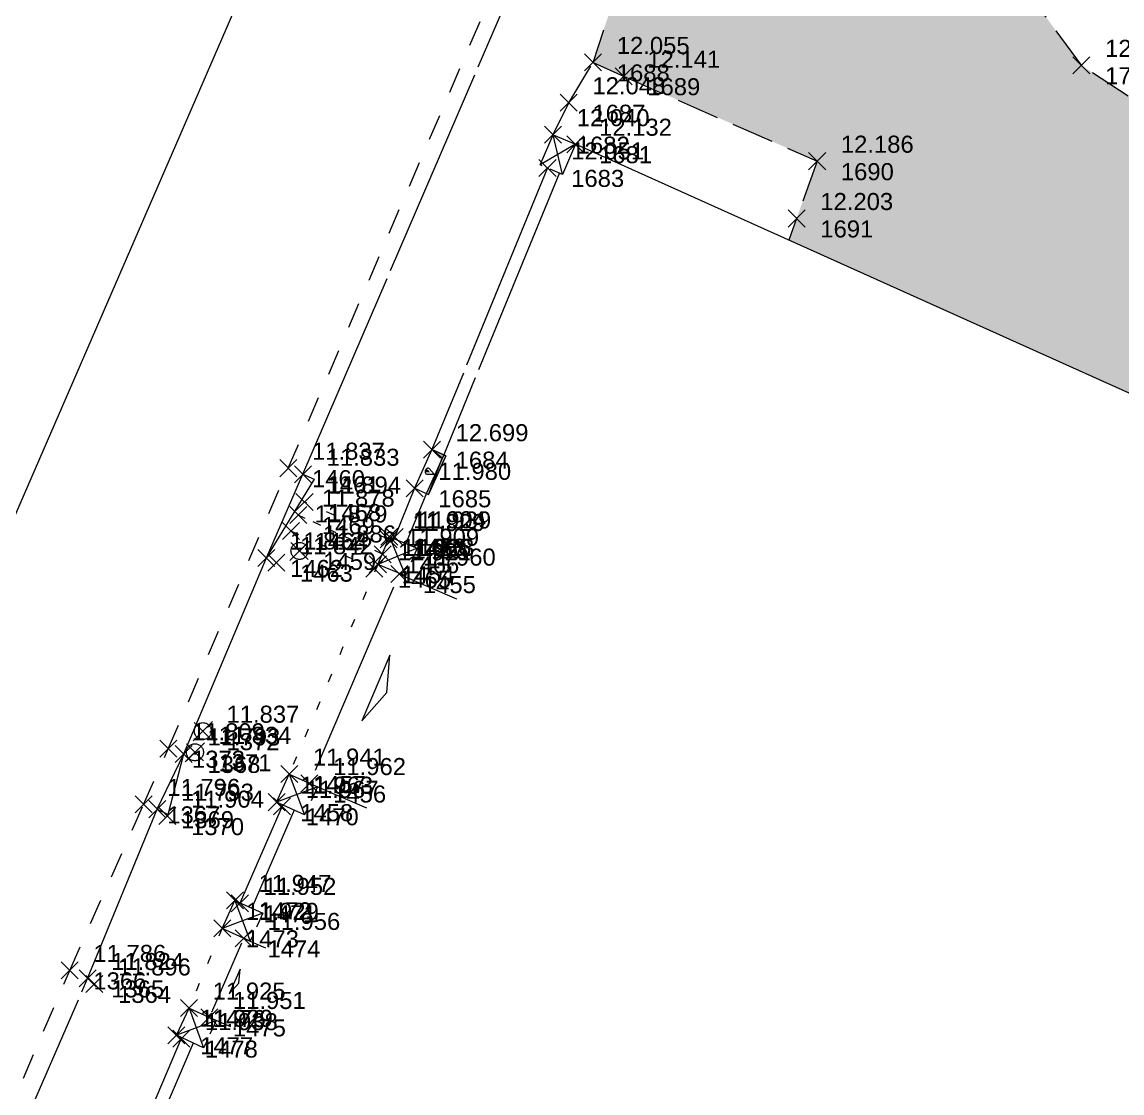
# Model space of a CAD drawing. Header units: metres. Extents: x 1224602 to 1224842, y 7187490 to 7187733.
# Drawn here: x 1224742.57 to 1224755.48, y 7187670.61 to 7187683.17 of the extents above; entities that cross this region are included whole.
import ezdxf

# ---------------------------------------------------------------- set-up
doc = ezdxf.new("R2010")
doc.units = ezdxf.units.M
doc.header["$PDMODE"] = 3
doc.header["$PDSIZE"] = 0.1
for name, pattern in [('LL_0821', [0.7, 0.5, -0.2]), ('LL_0822', [2.5, 2.5, 0]), ('LL_0824', [0.35, 0.1, -0.25]), ('LL_0827', [0.2, 0.1, -0.1]), ('LL_0829', [0.6, 0.3, -0.3]), ('OL_0942', [0.7, 0.5, -0.2]), ('SL_1146', [2.5, 2.5, 0]), ('Socle_Continu', [2.5, 2.5, 0]), ('TL_1182', [0.6, 0.4, -0.2])]:
    doc.linetypes.add(name, pattern=pattern)
for name, color, linetype, lineweight in [('CLOTU_SCS', 212, 'Socle_Continu', 13), ('EAUPO_SCS', 140, 'Socle_Continu', 13), ('GAZFL_SCS', 40, 'Socle_Continu', 13), ('JARDH_PSS', 82, 'Socle_Continu', 13), ('JARDI_SCS', 82, 'Socle_Continu', 13), ('NIVEL_SCS', 102, 'Socle_Continu', 13), ('SIGTA_SCI', 7, 'Socle_Continu', 13), ('SIGTM_SCI', 1, 'Socle_Continu', 13), ('SIGTO_SCI', 255, 'Socle_Continu', 13), ('VOIRI_SCS', 7, 'Socle_Continu', 13)]:
    doc.layers.add(name, color=color, linetype=linetype, lineweight=lineweight)
doc.layers.add('EAUUS_SCT', color=7, linetype='Socle_Continu', lineweight=13, true_color=0x7f3f00)
doc.styles.get("Standard").update_dxf_attribs({"font": 'arial.ttf'})
doc.styles.add('Style_1', font='WINGDNG2.TTF')
doc.linetypes.add('CL_0181', pattern='A,3,-0.15,0.4,-0.381,["eu",Standard,S=0.254,R=0,X=-0.2,Y=-0.1],-0.381,0.4,-0.15', length=4.862)
doc.linetypes.add('SL_1142', pattern='A,0.5,0,["£",Style_1,S=0.1,R=0,X=0.2,Y=0],0.5', length=1)

# ---------------------------------------------------------------- blocks, each defined once
blk = doc.blocks.new('YP_1521')
at = {"layer": 'SIGTO_SCI', "color": 7, "linetype": 'Socle_Continu'}
blk.add_point((0, 0), dxfattribs=at)
at = {"layer": 'SIGTA_SCI', "linetype": 'Socle_Continu'}
blk.add_attdef('ALT', (0.278, 0.099), '', height=0.2, dxfattribs=at)
at = {"layer": 'SIGTA_SCI', "linetype": 'Socle_Continu', "flags": 9}
blk.add_attdef('CALQUE_ALT', (1.69, -1.18), '', height=0.2, dxfattribs=at)
at = {"layer": 'SIGTM_SCI', "linetype": 'Socle_Continu'}
blk.add_attdef('MAT', (0.278, -0.223), '', height=0.2, dxfattribs=at)
at = {"layer": 'SIGTM_SCI', "linetype": 'Socle_Continu', "flags": 9}
blk.add_attdef('CALQUE_MAT', (1.69, -1.501), '', height=0.2, dxfattribs=at)
at = {"layer": 'SIGTO_SCI', "linetype": 'Socle_Continu', "flags": 9}
for tag, p in [('ID', (1.69, 0.105)), ('NATURE', (1.69, -0.216)), ('FAMILLE', (1.69, -0.538)), ('CALQUE', (1.69, -0.859)), ('PCRS', (1.69, -1.823))]:
    blk.add_attdef(tag, p, '', height=0.2, dxfattribs=at)
blk = doc.blocks.new('LP_0842')
at = {"layer": 'VOIRI_SCS', "linetype": 'Socle_Continu', "flags": 128}
blk.add_lwpolyline([(1, 0), (1, 0.5), (0, 0)], dxfattribs=at)
at = {"layer": 'VOIRI_SCS', "linetype": 'Socle_Continu', "flags": 9}
for tag, p in [('ID', (1.488, 0.614)), ('NATURE', (1.488, 0.292)), ('FAMILLE', (1.488, -0.029)), ('CALQUE', (1.488, -0.35)), ('PCRS', (1.488, -0.672))]:
    blk.add_attdef(tag, p, '', height=0.2, dxfattribs=at)
blk = doc.blocks.new('AP_0001')
at = {"layer": 'EAUPO_SCS', "linetype": 'Socle_Continu'}
blk.add_line((0.113, 0.113), (-0.113, -0.113), dxfattribs=at)
blk.add_circle((0, 0), 0.1, dxfattribs=at)
at = {"layer": 'EAUPO_SCS', "linetype": 'Socle_Continu', "flags": 9}
for tag, p in [('ID', (0.809, 0.507)), ('NATURE', (0.809, 0.186)), ('FAMILLE', (0.809, -0.135)), ('CALQUE', (0.809, -0.456)), ('PCRS', (0.809, -0.778))]:
    blk.add_attdef(tag, p, '', height=0.2, dxfattribs=at)
blk = doc.blocks.new('SP_1162')
at = {"layer": 'CLOTU_SCS', "linetype": 'Socle_Continu'}
for p, q in [((0, 0), (1, 1)), ((0, 1), (1, 0))]:
    blk.add_line(p, q, dxfattribs=at)
at = {"layer": 'CLOTU_SCS', "linetype": 'Socle_Continu', "flags": 128}
blk.add_lwpolyline([(1, 0), (0, 0), (0, 1), (1, 1)], close=True, dxfattribs=at)
at = {"layer": 'CLOTU_SCS', "linetype": 'Socle_Continu', "flags": 9}
for tag, p in [('ID', (1.089, 0.299)), ('NATURE', (1.089, -0.022)), ('FAMILLE', (1.089, -0.344)), ('CALQUE', (1.089, -0.665)), ('PCRS', (1.089, -0.986))]:
    blk.add_attdef(tag, p, '', height=0.2, dxfattribs=at)
blk = doc.blocks.new('SP_1161')
at = {"layer": 'CLOTU_SCS', "linetype": 'Socle_Continu'}
for p, q in [((0, 0), (0, 0.2745)), ((1, 0.2745), (1, 0)), ((0.5, 0.1545), (0.3438, 0.103)), ((0.6563, 0.103), (0.5, 0.1545)), ((0.3438, 0.103), (0.6563, 0.103)), ((0.0625, 0), (0.9375, 0))]:
    blk.add_line(p, q, dxfattribs=at)
at = {"layer": 'CLOTU_SCS', "linetype": 'Socle_Continu', "flags": 9}
for tag, p in [('ID', (1.3598, 0.3853)), ('NATURE', (1.3598, 0.0641)), ('FAMILLE', (1.3598, -0.2572)), ('CALQUE', (1.3598, -0.5785)), ('PCRS', (1.3598, -0.8998))]:
    blk.add_attdef(tag, p, '', height=0.2, dxfattribs=at)
blk = doc.blocks.new('LP_0841')
at = {"layer": 'VOIRI_SCS', "linetype": 'Socle_Continu', "flags": 128}
blk.add_lwpolyline([(0, 0), (0, 0.5), (1, 0)], dxfattribs=at)
at = {"layer": 'VOIRI_SCS', "linetype": 'Socle_Continu', "flags": 9}
for tag, p in [('ID', (1.428, 0.548)), ('NATURE', (1.428, 0.227)), ('FAMILLE', (1.428, -0.095)), ('CALQUE', (1.428, -0.416)), ('PCRS', (1.428, -0.737))]:
    blk.add_attdef(tag, p, '', height=0.2, dxfattribs=at)
blk = doc.blocks.new('JP_0703')
at = {"layer": 'GAZFL_SCS', "linetype": 'Socle_Continu'}
blk.add_hatch(color=256, dxfattribs=at).paths.add_polyline_path([(0, 0), (0, 0.359), (1, 0.359), (0.088, 0.3)])
h = blk.add_hatch(color=256, dxfattribs=at)
edge = h.paths.add_edge_path()
edge.add_line((0.505, 0.179), (0.471, 0.106))
edge.add_line((0.471, 0.106), (0.471, 0.096))
edge.add_ellipse((0.505, 0.099), major_axis=(-0.0336, 0), ratio=0.758629, start_angle=5.446, end_angle=174.554)
edge.add_line((0.538, 0.096), (0.538, 0.106))
edge.add_line((0.538, 0.106), (0.505, 0.179))
at = {"layer": 'GAZFL_SCS', "linetype": 'Socle_Continu', "flags": 128}
blk.add_lwpolyline([(0, 0.359), (0, 0), (1, 0), (1, 0.359)], close=True, dxfattribs=at)
at = {"layer": 'GAZFL_SCS', "linetype": 'Socle_Continu'}
blk.add_lwpolyline([(0, 0), (0, 0.359), (1, 0.359), (0.088, 0.3)], close=True, dxfattribs=at)
blk.add_lwpolyline([(0.578, 0.106), (0.578, 0.124), (0.505, 0.281), (0.432, 0.124), (0.432, 0.106, 0.066358), (0.436, 0.095, 0.1059), (0.452, 0.076, 0.086348), (0.476, 0.064, 0.076263), (0.505, 0.059, 0.076263), (0.534, 0.064, 0.086348), (0.557, 0.076, 0.1059), (0.574, 0.095, 0.066358)], format="xyb", close=True, dxfattribs=at)
at = {"layer": 'GAZFL_SCS', "linetype": 'Socle_Continu', "flags": 9}
for tag, p in [('ID', (1.013, 0.696)), ('NATURE', (1.013, 0.374)), ('FAMILLE', (1.013, 0.053)), ('CALQUE', (1.013, -0.268)), ('PCRS', (1.013, -0.589))]:
    blk.add_attdef(tag, p, '', height=0.2, dxfattribs=at)

msp = doc.modelspace()

# ---------------------------------------------------------------- hatches: boundary and pattern name
at = {"layer": 'JARDH_PSS', "linetype": 'Socle_Continu'}
h = msp.add_hatch(dxfattribs=at)
h.set_pattern_fill('TL_2777', color=256, scale=0.5, pattern_type=2)
h.set_pattern_definition([(90, (51.4353, -59.51156), (-0.3535533905, 0.3535533905), [0.09375, -0.6133567815]), (45, (51.4353, -59.51156), (-0.353553390593, 0.353553390593), [0.09375, -0.40625]), (135, (51.4353, -59.51156), (-0.353553390593, -0.353553390593), [0.09375, -0.40625])])
h.paths.add_polyline_path([(1224770.407, 7187687.153), (1224770.582, 7187687.08), (1224770.649, 7187687.254), (1224773.232, 7187693.885), (1224773.075, 7187693.937), (1224773.199, 7187694.307), (1224772.929, 7187694.562), (1224769.955, 7187695.734), (1224766.927, 7187696.583), (1224766.097, 7187696.818), (1224767.269, 7187695.858), (1224768.344, 7187694.578), (1224769.507, 7187692.933), (1224769.257, 7187691.358), (1224768.668, 7187687.614), (1224768.206, 7187684.685), (1224768.063, 7187683.524), (1224767.185, 7187682.315), (1224766.102, 7187681.576), (1224764.884, 7187680.428), (1224763.383, 7187680.019), (1224761.745, 7187679.544), (1224760.186, 7187679.724), (1224758.827, 7187680.346), (1224757.884, 7187681.237), (1224756.719, 7187681.531), (1224755.003, 7187682.665), (1224753.54, 7187684.655), (1224752.425, 7187686.206), (1224752.041, 7187687.854), (1224751.92, 7187688.867), (1224751.492, 7187688.569), (1224750.454, 7187685.593), (1224749.558, 7187683.57), (1224749.274, 7187682.699), (1224749.632, 7187682.537), (1224751.903, 7187681.541), (1224751.662, 7187680.869), (1224751.571, 7187680.615), (1224765.172, 7187674.502), (1224765.215, 7187674.552), (1224765.732, 7187675.813), (1224766.115, 7187676.752), (1224766.681, 7187678.185)])
edge = h.paths.add_edge_path(flags=16)
edge.add_ellipse((1224765.043, 7187680.134), major_axis=(-0.303, 0.303), ratio=1, start_angle=125.1518, end_angle=131.276, ccw=False)
edge.add_ellipse((1224765.01, 7187679.95), major_axis=(-0.171, 0.171), ratio=1, start_angle=112.5, end_angle=125.2193, ccw=False)
edge = h.paths.add_edge_path(flags=16)
edge.add_ellipse((1224765.11, 7187679.932), major_axis=(0.22, 0.22), ratio=1, start_angle=135.477, end_angle=151.0505, ccw=False)
edge.add_ellipse((1224765.368, 7187679.936), major_axis=(-0.403, 0.403), ratio=1, start_angle=35.2057, end_angle=45, ccw=False)
edge.add_ellipse((1224765.817, 7187679.86), major_axis=(0.725, 0.725), ratio=1, start_angle=118.3033, end_angle=125.3344, ccw=False)
edge.add_ellipse((1224765.518, 7187680.403), major_axis=(-0.511, 0.511), ratio=1, start_angle=61.2601, end_angle=67.5, ccw=False)
edge.add_ellipse((1224765.184, 7187680.307), major_axis=(-0.265, 0.265), ratio=1, start_angle=47.1703, end_angle=61.449, ccw=False)
edge.add_ellipse((1224765.016, 7187680.301), major_axis=(0.146, 0.146), ratio=1, start_angle=115.9042, end_angle=135, ccw=False)
edge.add_ellipse((1224765.184, 7187680.307), major_axis=(-0.265, 0.265), ratio=1, start_angle=47.1703, end_angle=61.449)
edge.add_ellipse((1224765.518, 7187680.403), major_axis=(-0.511, 0.511), ratio=1, start_angle=61.2601, end_angle=67.5)
edge.add_ellipse((1224765.518, 7187680.403), major_axis=(-0.511, 0.511), ratio=0.999999, start_angle=67.5, end_angle=70.4635, ccw=False)
edge.add_ellipse((1224765.518, 7187680.403), major_axis=(-0.511, 0.511), ratio=1, start_angle=61.2601, end_angle=67.5, ccw=False)
edge.add_ellipse((1224765.817, 7187679.86), major_axis=(0.725, 0.725), ratio=1, start_angle=118.3033, end_angle=125.3344)
edge.add_ellipse((1224765.368, 7187679.936), major_axis=(-0.403, 0.403), ratio=1, start_angle=35.2057, end_angle=45)
edge.add_ellipse((1224765.11, 7187679.932), major_axis=(0.22, 0.22), ratio=1, start_angle=135.477, end_angle=151.0505)
edge.add_ellipse((1224764.996, 7187679.9), major_axis=(-0.137, 0.137), ratio=1, start_angle=61.1844, end_angle=67.5)
edge.add_ellipse((1224764.996, 7187679.9), major_axis=(-0.137, 0.137), ratio=1, start_angle=67.5, end_angle=82.627)
edge.add_ellipse((1224764.979, 7187679.889), major_axis=(-0.122, 0.122), ratio=0.999999, start_angle=83.2891, end_angle=90)
edge.add_ellipse((1224764.979, 7187679.889), major_axis=(0.122, 0.122), ratio=1, start_angle=180, end_angle=196.3758)
edge.add_ellipse((1224765.01, 7187679.95), major_axis=(-0.171, 0.171), ratio=1, start_angle=106.7809, end_angle=112.5)
edge.add_ellipse((1224764.979, 7187679.889), major_axis=(0.122, 0.122), ratio=1, start_angle=180, end_angle=196.3758, ccw=False)
edge.add_ellipse((1224764.996, 7187679.9), major_axis=(-0.137, 0.137), ratio=1, start_angle=67.5, end_angle=82.627, ccw=False)
edge.add_ellipse((1224764.996, 7187679.9), major_axis=(-0.137, 0.137), ratio=1, start_angle=61.1844, end_angle=67.5, ccw=False)
edge = h.paths.add_edge_path(flags=16)
edge.add_ellipse((1224764.626, 7187680.351), major_axis=(-0.712, 0.712), ratio=1, start_angle=184.1913, end_angle=190.5786, ccw=False)
edge.add_ellipse((1224764.967, 7187680.056), major_axis=(0.393, 0.393), ratio=1, start_angle=270, end_angle=272.8252, ccw=False)
edge.add_ellipse((1224765.677, 7187680.407), major_axis=(-0.554, 0.554), ratio=1, start_angle=112.6312, end_angle=119.2352, ccw=False)
edge = h.paths.add_edge_path(flags=16)
edge.add_ellipse((1224765.191, 7187679.708), major_axis=(0.0964, 0.0964), ratio=1, start_angle=225, end_angle=228.8918, ccw=False)
edge.add_ellipse((1224765.187, 7187679.741), major_axis=(-0.12, 0.12), ratio=1, start_angle=139.5398, end_angle=157.5, ccw=False)
edge = h.paths.add_edge_path(flags=16)
edge.add_ellipse((1224765.191, 7187679.708), major_axis=(0.0964, 0.0964), ratio=1, start_angle=204.5862, end_angle=225, ccw=False)
edge.add_ellipse((1224765.208, 7187679.748), major_axis=(-0.127, 0.127), ratio=0.999998, start_angle=112.5, end_angle=114.0078, ccw=False)
edge = h.paths.add_edge_path(flags=16)
edge.add_ellipse((1224765.299, 7187679.852), major_axis=(-0.225, 0.225), ratio=1, start_angle=80.0162, end_angle=90)
edge.add_ellipse((1224765.299, 7187679.852), major_axis=(0.225, 0.225), ratio=0.999999, start_angle=180, end_angle=183.8006)
edge.add_ellipse((1224765.208, 7187679.748), major_axis=(0.127, 0.127), ratio=1, start_angle=183.7713, end_angle=202.5, ccw=False)
edge.add_ellipse((1224765.299, 7187679.852), major_axis=(-0.225, 0.225), ratio=1, start_angle=80.0162, end_angle=90, ccw=False)
edge.add_ellipse((1224765.527, 7187680.014), major_axis=(0.423, 0.423), ratio=1, start_angle=161.1383, end_angle=170.1832)
edge = h.paths.add_edge_path(flags=16)
edge.add_ellipse((1224765.133, 7187679.855), major_axis=(-0.209, 0.209), ratio=1, start_angle=160.5239, end_angle=174.9954, ccw=False)
edge.add_ellipse((1224764.967, 7187680.056), major_axis=(-0.393, 0.393), ratio=1, start_angle=174.8282, end_angle=180, ccw=False)
edge = h.paths.add_edge_path(flags=16)
edge.add_ellipse((1224765.424, 7187680.152), major_axis=(0.293, 0.293), ratio=1, start_angle=67.5, end_angle=73.1065, ccw=False)
edge.add_ellipse((1224765.545, 7187679.924), major_axis=(-0.476, 0.476), ratio=1, start_angle=-16.9672, end_angle=-14.278, ccw=False)
edge = h.paths.add_edge_path(flags=16)
edge.add_ellipse((1224765.581, 7187679.769), major_axis=(0.0911, 0.0911), ratio=1, start_angle=247.5, end_angle=266.9788, ccw=False)
edge.add_ellipse((1224765.581, 7187679.769), major_axis=(0.0911, 0.0911), ratio=1, start_angle=240.8469, end_angle=247.5, ccw=False)
edge = h.paths.add_edge_path(flags=16)
edge.add_ellipse((1224765.562, 7187679.84), major_axis=(-0.143, 0.143), ratio=1, start_angle=135, end_angle=150.4035, ccw=False)
edge.add_ellipse((1224765.562, 7187679.84), major_axis=(-0.143, 0.143), ratio=1, start_angle=131.0986, end_angle=135, ccw=False)
edge.add_ellipse((1224765.574, 7187680.037), major_axis=(-0.283, 0.283), ratio=1, start_angle=119.0427, end_angle=131.2822, ccw=False)
edge = h.paths.add_edge_path(flags=16)
edge.add_ellipse((1224765.377, 7187680.349), major_axis=(-0.15, 0.15), ratio=0.999999, start_angle=-67.5, end_angle=-62.5721, ccw=False)
edge.add_ellipse((1224765.38, 7187680.353), major_axis=(-0.146, 0.146), ratio=1, start_angle=-62.2152, end_angle=-45, ccw=False)
edge = h.paths.add_edge_path(flags=16)
edge.add_ellipse((1224765.382, 7187680.292), major_axis=(-0.19, 0.19), ratio=1, start_angle=-43.7197, end_angle=-28.3803, ccw=False)
edge.add_ellipse((1224765.424, 7187680.152), major_axis=(0.293, 0.293), ratio=1, start_angle=61.6184, end_angle=67.5, ccw=False)
edge = h.paths.add_edge_path(flags=16)
edge.add_ellipse((1224764.754, 7187679.816), major_axis=(0.686, 0.686), ratio=1, start_angle=319.1521, end_angle=321.4103, ccw=False)
edge.add_ellipse((1224765.216, 7187679.848), major_axis=(-0.358, 0.358), ratio=1, start_angle=225, end_angle=229.3156, ccw=False)
edge = h.paths.add_edge_path(flags=16)
edge.add_ellipse((1224765.569, 7187679.778), major_axis=(0.101, 0.101), ratio=1, start_angle=270, end_angle=292.3335, ccw=False)
edge.add_ellipse((1224765.467, 7187679.82), major_axis=(0.179, 0.179), ratio=1, start_angle=292.5, end_angle=309.0828, ccw=False)
edge.add_ellipse((1224765.216, 7187679.848), major_axis=(0.358, 0.358), ratio=1, start_angle=308.8626, end_angle=315, ccw=False)
edge.add_ellipse((1224765.467, 7187679.82), major_axis=(0.179, 0.179), ratio=1, start_angle=292.5, end_angle=309.0828, ccw=False)
edge = h.paths.add_edge_path(flags=16)
edge.add_ellipse((1224765.368, 7187680.187), major_axis=(0.307, 0.307), ratio=1, start_angle=292.5, end_angle=300.0659, ccw=False)
edge.add_ellipse((1224765.538, 7187680.142), major_axis=(-0.182, 0.182), ratio=1, start_angle=210.0063, end_angle=225, ccw=False)
edge = h.paths.add_edge_path(flags=16)
edge.add_ellipse((1224765.37, 7187679.656), major_axis=(-0.517, 0.517), ratio=1, start_angle=-64.7454, end_angle=-56.7578, ccw=False)
edge.add_ellipse((1224765.475, 7187679.945), major_axis=(-0.3, 0.3), ratio=1, start_angle=-76.1363, end_angle=-67.5, ccw=False)
edge.add_ellipse((1224764.966, 7187680.054), major_axis=(-0.512, 0.512), ratio=1, start_angle=248.218, end_angle=253.6576, ccw=False)
edge = h.paths.add_edge_path(flags=16)
edge.add_ellipse((1224765.334, 7187680.29), major_axis=(0.202, 0.202), ratio=0.999999, start_angle=354.5041, end_angle=360, ccw=False)
edge.add_ellipse((1224765.21, 7187680.188), major_axis=(-0.315, 0.315), ratio=1, start_angle=253.5821, end_angle=264.5255, ccw=False)
edge.add_ellipse((1224765.334, 7187680.29), major_axis=(0.202, 0.202), ratio=1, start_angle=360, end_angle=369.2557, ccw=False)
edge = h.paths.add_edge_path(flags=16)
edge.add_ellipse((1224765.614, 7187680.143), major_axis=(0.128, 0.128), ratio=1, start_angle=316.2577, end_angle=336.5349, ccw=False)
edge.add_ellipse((1224765.616, 7187680.142), major_axis=(0.127, 0.127), ratio=1, start_angle=337.5, end_angle=357.4352)
edge.add_ellipse((1224765.563, 7187680.092), major_axis=(-0.179, 0.179), ratio=0.999999, start_angle=267.6792, end_angle=270)
edge.add_ellipse((1224765.563, 7187680.092), major_axis=(0.179, 0.179), ratio=1, start_angle=0, end_angle=13.917, ccw=False)
edge.add_ellipse((1224765.616, 7187680.142), major_axis=(0.127, 0.127), ratio=1, start_angle=337.5, end_angle=357.4352, ccw=False)

# ---------------------------------------------------------------- linework, layer by layer
at = {"layer": 'CLOTU_SCS', "linetype": 'SL_1142'}
msp.add_polyline3d([(1224765.172, 7187674.502, 12.512), (1224749.066, 7187681.74, 12.132)], dxfattribs=at)
at = {"layer": 'CLOTU_SCS', "linetype": 'SL_1146'}
for points in [[(1224748.739, 7187681.462, 12.051), (1224747.383, 7187678.158, 12.699), (1224747.18, 7187677.705, 11.98), (1224746.946, 7187677.134, 11.939), (1224746.938, 7187677.114, 11.937)], [(1224748.878, 7187681.405, 12.064), (1224747.521, 7187678.099, 12.589), (1224747.318, 7187677.646, 12.403), (1224747.077, 7187677.057, 12.044)], [(1224745.631, 7187673.992, 11.966), (1224745.624, 7187673.976, 11.967), (1224745.132, 7187672.846, 11.952)], [(1224745.768, 7187673.931, 11.962), (1224745.269, 7187672.784, 11.958)], [(1224744.446, 7187671.263, 11.938), (1224744.441, 7187671.252, 11.938), (1224742.155, 7187665.904, 11.868), (1224742.148, 7187665.888, 11.867)], [(1224744.582, 7187671.2, 11.945), (1224742.285, 7187665.828, 11.867)]]:
    msp.add_polyline3d(points, dxfattribs=at)
at = {"layer": 'EAUUS_SCT', "linetype": 'CL_0181'}
msp.add_polyline3d([(1224748.538, 7187691.322, 10.77), (1224735.705, 7187661.766, 10.49)], dxfattribs=at)
at = {"layer": 'JARDI_SCS', "linetype": 'TL_1182'}
msp.add_polyline3d([(1224749.274, 7187682.699, 12.055), (1224749.558, 7187683.57, 12.061), (1224750.454, 7187685.593, 12.089), (1224751.492, 7187688.569, 12.084), (1224751.92, 7187688.867, 12.105), (1224752.643, 7187690.831, 12.132), (1224753.904, 7187692.81, 12.155), (1224756.169, 7187694.852, 12.199), (1224759.146, 7187696.371, 12.21), (1224761.889, 7187697.025, 12.237), (1224762.961, 7187697.106, 12.26), (1224764.864, 7187697.079, 12.279), (1224766.097, 7187696.818, 12.278), (1224766.927, 7187696.583, 12.287), (1224769.955, 7187695.734, 12.295), (1224772.929, 7187694.562, 12.326), (1224773.199, 7187694.307, 12.323)], dxfattribs=at)
at = {"layer": 'NIVEL_SCS', "linetype": 'OL_0942'}
msp.add_polyline3d([(1224764.884, 7187680.428, 12.431), (1224763.383, 7187680.019, 12.357), (1224761.745, 7187679.544, 12.329), (1224760.186, 7187679.724, 12.313), (1224758.827, 7187680.346, 12.314), (1224757.884, 7187681.237, 12.363), (1224756.719, 7187681.531, 12.322), (1224755.003, 7187682.665, 12.327), (1224753.54, 7187684.655, 12.312), (1224752.425, 7187686.206, 12.219), (1224752.041, 7187687.854, 12.152), (1224751.92, 7187688.867, 12.105)], dxfattribs=at)
at = {"layer": 'VOIRI_SCS', "linetype": 'LL_0829'}
msp.add_polyline3d([(1224739.988, 7187664.723, 11.705), (1224743.133, 7187672.052, 11.786), (1224744, 7187673.998, 11.796), (1224744.29, 7187674.651, 11.809), (1224745.698, 7187677.941, 11.837), (1224748.364, 7187684.148, 11.887), (1224750.773, 7187689.646, 11.95), (1224751.073, 7187690.345, 11.963), (1224751.387, 7187691.034, 11.975), (1224751.554, 7187691.372, 11.981), (1224751.731, 7187691.704, 11.986), (1224751.919, 7187692.029, 11.99), (1224752.12, 7187692.345, 11.992), (1224752.335, 7187692.653, 11.998), (1224752.562, 7187692.953, 12.004), (1224752.799, 7187693.246, 12.01), (1224753.045, 7187693.533, 12.015), (1224753.561, 7187694.09, 12.025), (1224754.095, 7187694.632, 12.034), (1224754.713, 7187695.229, 12.048), (1224755.028, 7187695.519, 12.054), (1224755.35, 7187695.799, 12.06), (1224755.679, 7187696.069, 12.066)], dxfattribs=at)
at = {"layer": 'VOIRI_SCS', "linetype": 'LL_0822'}
msp.add_polyline3d([(1224740.175, 7187664.642, 11.675), (1224743.342, 7187671.957, 11.824), (1224744.161, 7187673.942, 11.793), (1224744.471, 7187674.59, 11.793), (1224745.44, 7187676.888, 11.812), (1224745.87, 7187677.87, 11.833), (1224748.547, 7187684.085, 11.887), (1224750.938, 7187689.568, 11.945), (1224751.235, 7187690.257, 11.979), (1224751.547, 7187690.936, 11.986), (1224751.713, 7187691.27, 11.991), (1224751.887, 7187691.598, 11.998), (1224752.073, 7187691.919, 12.003), (1224752.27, 7187692.232, 12.009), (1224752.481, 7187692.537, 12.014), (1224752.704, 7187692.834, 12.017), (1224752.937, 7187693.125, 12.02), (1224753.179, 7187693.409, 12.026), (1224753.686, 7187693.96, 12.04), (1224754.213, 7187694.495, 12.035), (1224754.825, 7187695.082, 12.064), (1224755.139, 7187695.366, 12.067), (1224755.458, 7187695.641, 12.072), (1224755.785, 7187695.905, 12.079)], dxfattribs=at)
at = {"layer": 'VOIRI_SCS', "linetype": 'LL_0821'}
msp.add_polyline3d([(1224748.804, 7187681.852, 12.04), (1224748.988, 7187682.226, 12.048), (1224749.274, 7187682.699, 12.055), (1224749.632, 7187682.537, 12.141), (1224751.903, 7187681.541, 12.186), (1224751.662, 7187680.869, 12.203), (1224751.571, 7187680.615, 12.192)], dxfattribs=at)
at = {"layer": 'VOIRI_SCS', "linetype": 'LL_0824'}
for points in [[(1224746.876, 7187677.105, 11.929), (1224745.888, 7187677.544, 11.894)], [(1224745.728, 7187677.205, 11.879), (1224746.707, 7187676.761, 11.921)], [(1224746.748, 7187676.813, 11.923), (1224745.709, 7187674.354, 11.941)], [(1224744.923, 7187672.545, 11.929), (1224744.533, 7187671.61, 11.925)]]:
    msp.add_polyline3d(points, dxfattribs=at)
at = {"layer": 'VOIRI_SCS', "linetype": 'LL_0827'}
msp.add_polyline3d([(1224746.804, 7187676.932, 11.909), (1224745.814, 7187677.391, 11.878)], dxfattribs=at)

# ---------------------------------------------------------------- block references
at = {"layer": 'CLOTU_SCS', "color": 6, "linetype": 'Socle_Continu', "xscale": 0.2853, "yscale": 0.384200997395701, "zscale": 1.347383533824364, "rotation": 156.9577351777638}
msp.add_blockref('SP_1162', (1224749.066, 7187681.74, 12.132), dxfattribs=at)
at = {"layer": 'CLOTU_SCS', "color": 6, "linetype": 'Socle_Continu'}
for p, xscale, yscale, rotation in [((1224746.884, 7187677.137, 11.904), 0.3515102834196376, 0.3515102834196376, 247.2980462695939), ((1224745.709, 7187674.354, 11.941), 0.3618039287162652, 0.3618039287162652, 245.6622045430804), ((1224745.071, 7187672.873, 11.947), 0.3608465093067431, 0.3608465093067431, 245.6507776893728), ((1224744.533, 7187671.61, 11.925), 0.3518300916840401, 0.3518300916840401, 245.134299725317)]:
    msp.add_blockref('SP_1162', p, dxfattribs=dict(at, xscale=xscale, yscale=yscale, rotation=rotation))
at = {"layer": 'CLOTU_SCS', "linetype": 'Socle_Continu'}
for p, xscale, yscale, rotation in [((1224746.999, 7187676.699, 11.96), 2.671794310756335, 2.671794310756335, 246.7922946559341), ((1224745.175, 7187672.427, 11.956), 1.011389091390621, 1.011389091390621, 246.4142579211899)]:
    msp.add_blockref('SP_1161', p, dxfattribs=dict(at, xscale=xscale, yscale=yscale, rotation=rotation))
at = {"layer": 'EAUPO_SCS', "linetype": 'Socle_Continu'}
for p in [(1224745.829, 7187676.971, 11.886), (1224744.695, 7187674.857, 11.837), (1224744.602, 7187674.609, 11.834)]:
    msp.add_blockref('AP_0001', p, dxfattribs=at)
at = {"layer": 'GAZFL_SCS', "linetype": 'Socle_Continu', "xscale": 0.4968831519273505, "yscale": 0.4968831519273505, "rotation": 245.8286750798821}
msp.add_blockref('JP_0703', (1224747.383, 7187678.158, 12.699), dxfattribs=at)
at = {"layer": 'SIGTO_SCI', "linetype": 'Socle_Continu'}
for p, values in [((1224749.274, 7187682.699, 12.055), {'ALT': '12.055', 'MAT': '1688'}), ((1224755.003, 7187682.665, 12.327), {'ALT': '12.327', 'MAT': '1703'}), ((1224749.632, 7187682.537, 12.141), {'ALT': '12.141', 'MAT': '1689'}), ((1224748.988, 7187682.226, 12.048), {'ALT': '12.048', 'MAT': '1687'}), ((1224748.804, 7187681.852, 12.04), {'ALT': '12.040', 'MAT': '1682'}), ((1224749.066, 7187681.74, 12.132), {'ALT': '12.132', 'MAT': '1681'}), ((1224748.739, 7187681.462, 12.051), {'ALT': '12.051', 'MAT': '1683'}), ((1224751.903, 7187681.541, 12.186), {'ALT': '12.186', 'MAT': '1690'}), ((1224751.662, 7187680.869, 12.203), {'ALT': '12.203', 'MAT': '1691'}), ((1224747.383, 7187678.158, 12.699), {'ALT': '12.699', 'MAT': '1684'}), ((1224745.698, 7187677.941, 11.837), {'ALT': '11.837', 'MAT': '1460'}), ((1224745.87, 7187677.87, 11.833), {'ALT': '11.833', 'MAT': '1461'}), ((1224747.18, 7187677.705, 11.98), {'ALT': '11.980', 'MAT': '1685'}), ((1224745.888, 7187677.544, 11.894), {'ALT': '11.894', 'MAT': '1468'}), ((1224745.814, 7187677.391, 11.878), {'ALT': '11.878', 'MAT': '1469'}), ((1224745.728, 7187677.205, 11.879), {'ALT': '11.879', 'MAT': '1464'}), ((1224746.876, 7187677.105, 11.929), {'ALT': '11.929', 'MAT': '1467'}), ((1224746.884, 7187677.137, 11.904), {'ALT': '11.904', 'MAT': '1453'}), ((1224746.946, 7187677.134, 11.939), {'ALT': '11.939', 'MAT': '1686'}), ((1224745.829, 7187676.971, 11.886), {'ALT': '11.886', 'MAT': '1459'}), ((1224746.804, 7187676.932, 11.909), {'ALT': '11.909', 'MAT': '1466'}), ((1224745.44, 7187676.888, 11.812), {'ALT': '11.812', 'MAT': '1462'}), ((1224745.556, 7187676.833, 11.842), {'ALT': '11.842', 'MAT': '1463'}), ((1224746.748, 7187676.813, 11.923), {'ALT': '11.923', 'MAT': '1454'}), ((1224746.707, 7187676.761, 11.921), {'ALT': '11.921', 'MAT': '1465'}), ((1224746.999, 7187676.699, 11.96), {'ALT': '11.960', 'MAT': '1455'}), ((1224744.695, 7187674.857, 11.837), {'ALT': '11.837', 'MAT': '1372'}), ((1224744.29, 7187674.651, 11.809), {'ALT': '11.809', 'MAT': '1373'}), ((1224744.602, 7187674.609, 11.834), {'ALT': '11.834', 'MAT': '1371'}), ((1224744.471, 7187674.59, 11.793), {'ALT': '11.793', 'MAT': '1368'}), ((1224745.709, 7187674.354, 11.941), {'ALT': '11.941', 'MAT': '1457'}), ((1224745.946, 7187674.243, 11.962), {'ALT': '11.962', 'MAT': '1456'}), ((1224744, 7187673.998, 11.796), {'ALT': '11.796', 'MAT': '1367'}), ((1224745.56, 7187674.024, 11.963), {'ALT': '11.963', 'MAT': '1458'}), ((1224745.624, 7187673.976, 11.967), {'ALT': '11.967', 'MAT': '1470'}), ((1224744.161, 7187673.942, 11.793), {'ALT': '11.793', 'MAT': '1369'}), ((1224744.279, 7187673.861, 11.904), {'ALT': '11.904', 'MAT': '1370'}), ((1224745.071, 7187672.873, 11.947), {'ALT': '11.947', 'MAT': '1472'}), ((1224745.129, 7187672.838, 11.952), {'ALT': '11.952', 'MAT': '1471'}), ((1224744.923, 7187672.545, 11.929), {'ALT': '11.929', 'MAT': '1473'}), ((1224745.175, 7187672.427, 11.956), {'ALT': '11.956', 'MAT': '1474'}), ((1224743.133, 7187672.052, 11.786), {'ALT': '11.786', 'MAT': '1366'}), ((1224743.342, 7187671.957, 11.824), {'ALT': '11.824', 'MAT': '1365'}), ((1224743.422, 7187671.893, 11.896), {'ALT': '11.896', 'MAT': '1364'}), ((1224744.533, 7187671.61, 11.925), {'ALT': '11.925', 'MAT': '1476'}), ((1224744.77, 7187671.5, 11.951), {'ALT': '11.951', 'MAT': '1475'}), ((1224744.385, 7187671.291, 11.929), {'ALT': '11.929', 'MAT': '1477'}), ((1224744.441, 7187671.252, 11.938), {'ALT': '11.938', 'MAT': '1478'})]:
    msp.add_blockref('YP_1521', p, dxfattribs=at).add_auto_attribs(values)
at = {"layer": 'VOIRI_SCS', "linetype": 'Socle_Continu', "xscale": 1.071777836162366, "yscale": 0.2855, "rotation": 246.3278290187291}
msp.add_blockref('LP_0841', (1224745.87, 7187677.87, 11.833), dxfattribs=at)
at = {"layer": 'VOIRI_SCS', "linetype": 'Socle_Continu', "xscale": 0.7182, "yscale": 0.2854814001849142, "zscale": 1.999999998376662, "rotation": 244.4306688289619}
msp.add_blockref('LP_0842', (1224744.471, 7187674.59, 11.793), dxfattribs=at)

doc.saveas('drawing.dxf')
